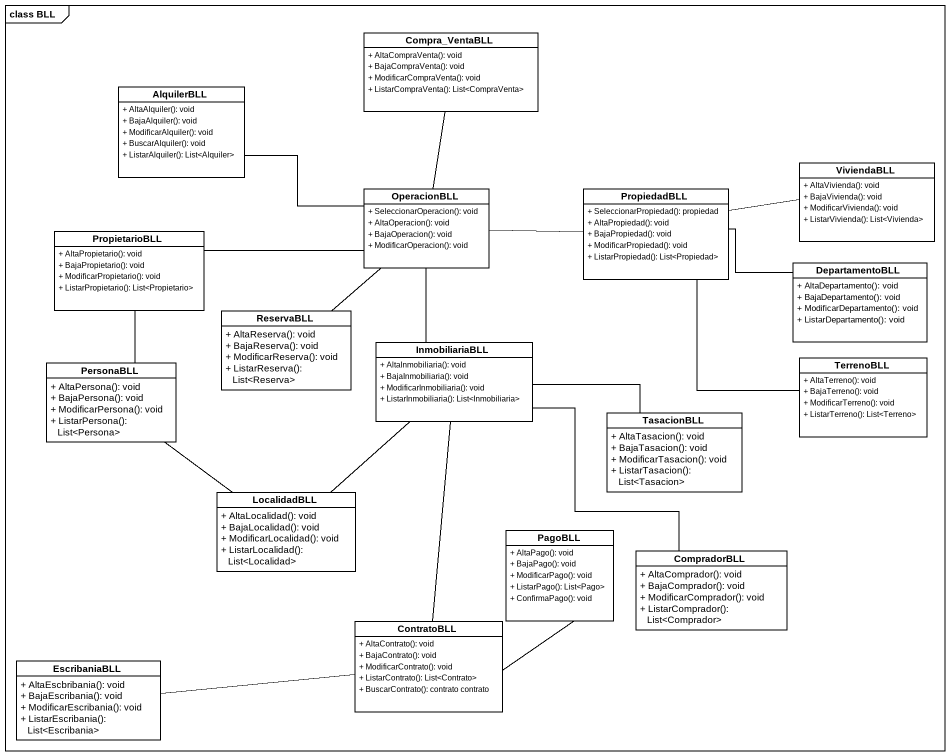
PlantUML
@startuml
mainframe class BLL
hide circle
hide empty members
skinparam classAttributeIconSize 0
class Compra_VentaBLL {
  + AltaCompraVenta(): void
  + BajaCompraVenta(): void
  + ModificarCompraVenta(): void
  + ListarCompraVenta(): List<CompraVenta>
}
class AlquilerBLL {
  + AltaAlquiler(): void
  + BajaAlquiler(): void
  + ModificarAlquiler(): void
  + BuscarAlquiler(): void
  + ListarAlquiler(): List<Alquiler>
}
class OperacionBLL {
  + SeleccionarOperacion(): void
  + AltaOperacion(): void
  + BajaOperacion(): void
  + ModificarOperacion(): void
}
class PropiedadBLL {
  + SeleccionarPropiedad(): propiedad
  + AltaPropiedad(): void
  + BajaPropiedad(): void
  + ModificarPropiedad(): void
  + ListarPropiedad(): List<Propiedad>
}
class ViviendaBLL {
  + AltaVivienda(): void
  + BajaVivienda(): void
  + ModificarVivienda(): void
  + ListarVivienda(): List<Vivienda>
}
class PropietarioBLL {
  + AltaPropietario(): void
  + BajaPropietario(): void
  + ModificarPropietario(): void
  + ListarPropietario(): List<Propietario>
}
class DepartamentoBLL {
  + AltaDepartamento(): void
  + BajaDepartamento(): void
  + ModificarDepartamento(): void
  + ListarDepartamento(): void
}
class ReservaBLL {
  + AltaReserva(): void
  + BajaReserva(): void
  + ModificarReserva(): void
  + ListarReserva(): List<Reserva>
}
class InmobiliariaBLL {
  + AltaInmobiliaria(): void
  + BajaInmobiliaria(): void
  + ModificarInmobiliaria(): void
  + ListarInmobiliaria(): List<Inmobiliaria>
}
class PersonaBLL {
  + AltaPersona(): void
  + BajaPersona(): void
  + ModificarPersona(): void
  + ListarPersona(): List<Persona>
}
class TerrenoBLL {
  + AltaTerreno(): void
  + BajaTerreno(): void
  + ModificarTerreno(): void
  + ListarTerreno(): List<Terreno>
}
class TasacionBLL {
  + AltaTasacion(): void
  + BajaTasacion(): void
  + ModificarTasacion(): void
  + ListarTasacion(): List<Tasacion>
}
class LocalidadBLL {
  + AltaLocalidad(): void
  + BajaLocalidad(): void
  + ModificarLocalidad(): void
  + ListarLocalidad(): List<Localidad>
}
class PagoBLL {
  + AltaPago(): void
  + BajaPago(): void
  + ModificarPago(): void
  + ListarPago(): List<Pago>
  + ConfirmaPago(): void
}
class CompradorBLL {
  + AltaComprador(): void
  + BajaComprador(): void
  + ModificarComprador(): void
  + ListarComprador(): List<Comprador>
}
class ContratoBLL {
  + AltaContrato(): void
  + BajaContrato(): void
  + ModificarContrato(): void
  + ListarContrato(): List<Contrato>
  + BuscarContrato(): contrato contrato
}
class EscribaniaBLL {
  + AltaEscbribania(): void
  + BajaEscribania(): void
  + ModificarEscribania(): void
  + ListarEscribania(): List<Escribania>
}
Compra_VentaBLL -- OperacionBLL
AlquilerBLL -right- OperacionBLL
PropiedadBLL -left- OperacionBLL
ViviendaBLL -left- PropiedadBLL
PropietarioBLL -right- OperacionBLL
DepartamentoBLL -left- PropiedadBLL
ReservaBLL -up- OperacionBLL
InmobiliariaBLL -up- OperacionBLL
PersonaBLL -up- PropietarioBLL
TerrenoBLL -up- PropiedadBLL
TasacionBLL -left- InmobiliariaBLL
LocalidadBLL -up- InmobiliariaBLL
LocalidadBLL -up- PersonaBLL
PagoBLL -- ContratoBLL
CompradorBLL -up- InmobiliariaBLL
ContratoBLL -up- InmobiliariaBLL
EscribaniaBLL -right- ContratoBLL
@enduml
